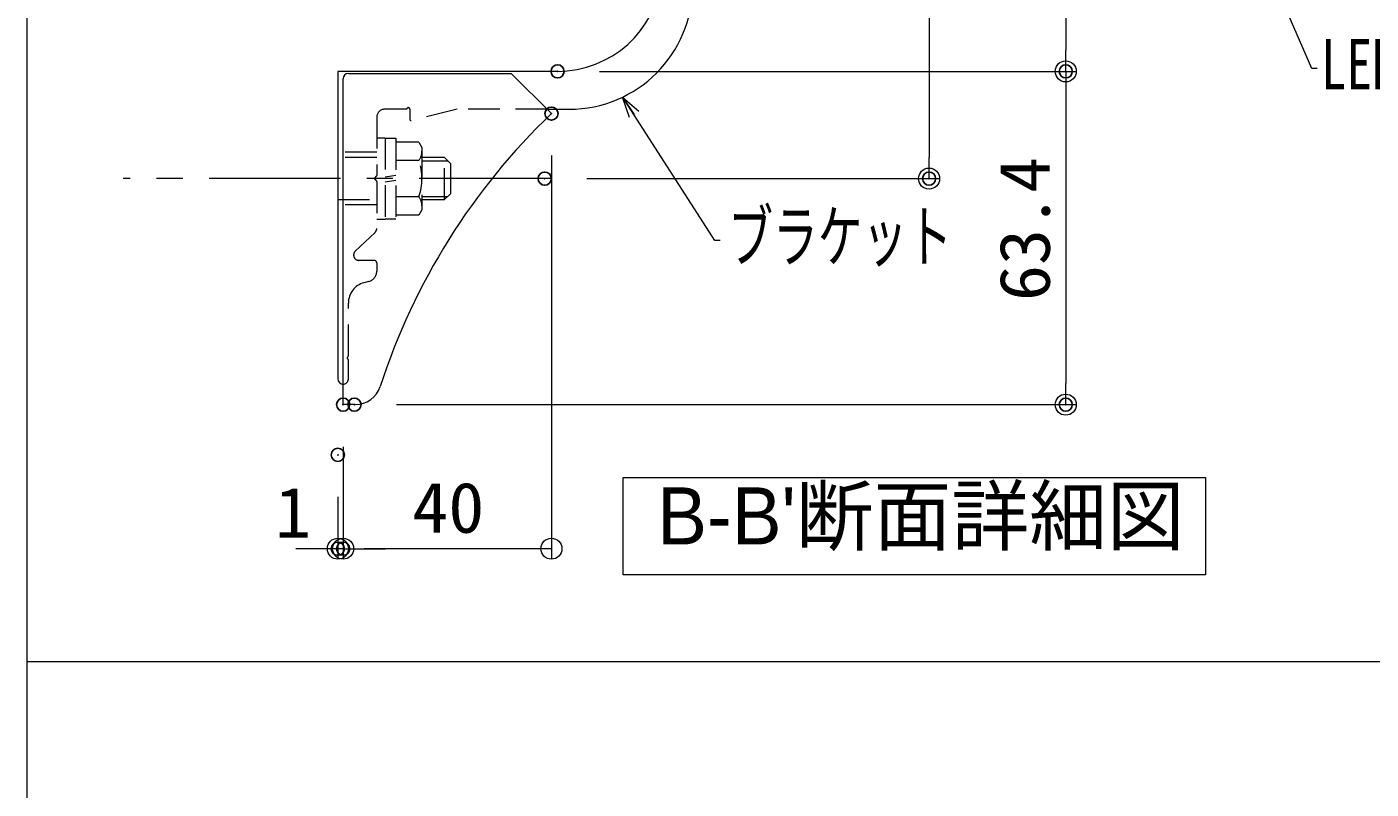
# Model space of a CAD drawing. Units: millimetres, scale not verified. Extents: x -1002 to 998, y -692 to 692.
# Drawn here: x -1002.3 to -746.5, y -255.1 to -110.1 of the extents above; entities that cross this region are included whole.
import ezdxf
from ezdxf.enums import TextEntityAlignment as Align

# ---------------------------------------------------------------- set-up
doc = ezdxf.new("R2010")
doc.units = ezdxf.units.MM
doc.header["$LTSCALE"] = 5
doc.header["$PDMODE"] = 32
doc.header["$PDSIZE"] = 2.5
doc.linetypes.add('CHAIN1', pattern=[8, 5, -1, 1, -1])
doc.linetypes.add('DASHED1', pattern=[1.8, 1.2, -0.6])
for name, color, linetype, lineweight in [('0-0_zumenwaku', 6, 'Continuous', 9), ('0-2_center', 5, 'Continuous', 9), ('0-4_sunpou', 1, 'Continuous', 9), ('0-5_0', 7, 'Continuous', 9), ('1-A_3', 2, 'Continuous', 9), ('1-C_ﾌﾞﾗｹｯﾄ', 4, 'Continuous', 9), ('1-D_BLU', 5, 'DASHED1', 9), ('1-E_平座金', 5, 'Continuous', 9), ('1-F_バネ座金', 5, 'Continuous', 9), ('2-1_08文字', 2, 'Continuous', 9)]:
    doc.layers.add(name, color=color, linetype=linetype, lineweight=lineweight)
doc.layers.add('0-1_moji', color=2, linetype='Continuous')
doc.layers.add('0-6_DEFPOINTS', color=7, linetype='Continuous')
doc.styles.add('ＭＳ ゴシック', font='')
doc.styles.add('ＭＳ Ｐゴシック', font='')
doc.styles.get('ＭＳ ゴシック').set_extended_font_data('MS Gothic')
doc.styles.get('ＭＳ Ｐゴシック').set_extended_font_data('MS PGothic')

# ---------------------------------------------------------------- blocks, each defined once
blk = doc.blocks.new('_ORIGIN')
at = {"layer": '0-5_0', "color": 1}
blk.add_line((0, 0), (-5, 0), dxfattribs=at)
blk.add_circle((0, 0), 2.5, dxfattribs=at)
blk = doc.blocks.new('_Open30')
at = {"layer": '0-4_sunpou', "color": 7}
blk.add_line((0, 0), (-5, 0), dxfattribs=at)
blk.add_lwpolyline([(-5, 1.34), (0, 0), (-5, -1.34)], dxfattribs=at)

msp = doc.modelspace()

# ---------------------------------------------------------------- linework, layer by layer
at = {"layer": '0-0_zumenwaku'}
msp.add_line((-1002.258, -230.827), (642.742, -230.827), dxfattribs=at)
msp.add_lwpolyline([(-1002.258, -692.5), (997.742, -692.5), (997.742, 692.5), (-1002.258, 692.5)], close=True, dxfattribs=at)
at = {"layer": '0-2_center', "linetype": 'CHAIN1'}
msp.add_line((-902.605, -138.946), (-983.938, -138.946), dxfattribs=at)
at = {"layer": '0-4_sunpou'}
for p, q in [((-830.608, -60.046), (-830.608, -134.946)), ((-804.603, -60.046), (-804.603, -114.546)), ((-893.285, -118.546), (-802.603, -118.546)), ((-893.285, -118.546), (-802.603, -118.546)), ((-804.603, -122.546), (-804.603, -177.946)), ((-902.458, -134.58), (-902.458, -211.349)), ((-895.737, -138.946), (-828.608, -138.946)), ((-931.938, -181.946), (-802.603, -181.946)), ((-942.092, -189.946), (-942.092, -211.349)), ((-942.092, -189.946), (-942.092, -211.349)), ((-943.092, -199.499), (-943.092, -211.349)), ((-947.092, -209.349), (-951.092, -209.349)), ((-942.092, -209.349), (-943.092, -209.349)), ((-906.458, -209.349), (-938.092, -209.349)), ((-938.092, -209.349), (-934.092, -209.349))]:
    msp.add_line(p, q, dxfattribs=at)
at = {"layer": '0-5_0'}
for p, q in [((-942.092, -181.946), (-942.092, -119.946)), ((-941.092, -118.946), (-910.092, -118.946)), ((-910.092, -118.946), (-902.458, -126.58)), ((-939.785, -181.946), (-942.092, -181.946))]:
    msp.add_line(p, q, dxfattribs=at)
for centre, radius, start, end in [((-941.092, -119.946), 1, 90, 180), ((-816.092, -216.946), 125, 133.70343, 162.07979), ((-939.785, -176.946), 5, 270, 342.07979)]:
    msp.add_arc(centre, radius, start, end, dxfattribs=at)
at = {"layer": '0-6_DEFPOINTS'}
for p in [(-901.285, -118.546), (-804.603, -118.546), (-902.458, -126.58), (-903.737, -138.946), (-830.608, -138.946), (-942.092, -181.946), (-939.938, -181.946), (-804.603, -181.946), (-943.092, -191.499), (-943.092, -209.349), (-942.092, -209.349)]:
    msp.add_point(p, dxfattribs=at)
at = {"layer": '1-A_3'}
msp.add_lwpolyline([(-888.831, -195.777), (-778.01, -195.777), (-778.01, -214.306), (-888.831, -214.306)], close=True, dxfattribs=at)
at = {"layer": '1-C_ﾌﾞﾗｹｯﾄ'}
msp.add_line((-903.292, -125.746), (-899.092, -125.746), dxfattribs=at)
msp.add_lwpolyline([(-901.333, -118.546), (-943.092, -118.546), (-943.092, -177.046)], dxfattribs=at)
for centre, radius, start, end in [((-901.333, -98.546), 20, 270, 354), ((-899.092, -102.246), 23.5, 270, 0), ((-942.092, -177.046), 1, 180, 270)]:
    msp.add_arc(centre, radius, start, end, dxfattribs=at)
at = {"layer": '1-D_BLU'}
for p, q in [((-935.692, -127.246), (-935.692, -138.384)), ((-929.992, -125.746), (-934.192, -125.746)), ((-929.392, -125.746), (-929.392, -127.691)), ((-920.392, -125.746), (-929.145, -127.885)), ((-903.292, -125.746), (-920.392, -125.746)), ((-935.692, -131.196), (-934.092, -131.196)), ((-934.092, -131.196), (-934.092, -146.696)), ((-934.092, -131.246), (-932.092, -131.246)), ((-932.092, -131.246), (-932.092, -146.646)), ((-927.673, -132.017), (-932.092, -132.017)), ((-927.673, -132.017), (-927.092, -133.023)), ((-935.692, -133.946), (-943.092, -133.946)), ((-935.692, -134.946), (-943.092, -134.946)), ((-927.673, -135.482), (-932.092, -135.482)), ((-927.092, -133.023), (-927.092, -144.868)), ((-922.792, -134.946), (-927.092, -134.946)), ((-922.792, -142.946), (-922.792, -134.946)), ((-921.592, -136.146), (-922.792, -134.946)), ((-927.092, -135.571), (-922.167, -135.571)), ((-921.592, -141.746), (-921.592, -136.146)), ((-936.086, -138.84), (-935.736, -138.49)), ((-936.086, -139.052), (-935.736, -139.402)), ((-935.692, -139.508), (-935.692, -148.446)), ((-943.092, -142.946), (-935.692, -142.946)), ((-927.673, -142.41), (-932.092, -142.41)), ((-927.092, -142.321), (-922.167, -142.321)), ((-927.092, -142.946), (-922.792, -142.946)), ((-922.792, -142.946), (-921.592, -141.746)), ((-935.692, -143.946), (-943.092, -143.946)), ((-939.782, -152.772), (-936.002, -149.17)), ((-936.192, -154.496), (-939.092, -154.496)), ((-935.692, -154.996), (-935.692, -156.561)), ((-937.174, -158.493), (-938.127, -158.748)), ((-941.092, -172.684), (-941.092, -162.612)), ((-941.286, -172.94), (-941.136, -172.79)), ((-941.286, -173.152), (-941.136, -173.302)), ((-941.092, -177.046), (-941.092, -173.408))]:
    msp.add_line(p, q, dxfattribs=at)
msp.add_lwpolyline([(-927.092, -144.868), (-927.673, -145.874), (-932.092, -145.874)], dxfattribs=at)
for centre, radius, start, end in [((-934.192, -127.246), 1.5, 90, 180), ((-929.692, -125.746), 0.3, 0, 180), ((-929.192, -127.691), 0.2, 180, 283.73627), ((-929.966, -133.75), 2.874, 322.93929, 0), ((-937.717, -138.946), 10.625, 340.97217, 19.02783), ((-935.98, -138.946), 0.15, 135, 225), ((-935.842, -138.384), 0.15, 315, 0), ((-935.842, -139.508), 0.15, 0, 45), ((-929.966, -144.142), 2.874, 0, 37.06071), ((-936.692, -148.446), 1, 313.62174, 0), ((-939.092, -153.496), 1, 133.62174, 270), ((-936.192, -154.996), 0.5, 0, 90), ((-937.692, -156.561), 2, 285, 0), ((-937.092, -162.612), 4, 105, 180), ((-941.18, -173.046), 0.15, 135, 225), ((-941.242, -172.684), 0.15, 315, 0), ((-941.242, -173.408), 0.15, 0, 45), ((-942.092, -177.046), 1, 270, 0)]:
    msp.add_arc(centre, radius, start, end, dxfattribs=at)
at = {"layer": '1-E_平座金'}
msp.add_line((-934.092, -146.696), (-935.692, -146.696), dxfattribs=at)
at = {"layer": '1-F_バネ座金'}
for p, q in [((-934.092, -138.614), (-932.092, -138.262)), ((-932.092, -139.277), (-934.092, -139.63)), ((-932.092, -146.646), (-934.092, -146.646))]:
    msp.add_line(p, q, dxfattribs=at)
at = {"layer": '2-1_08文字', "color": 1}
for points in [[(-756.755, -117.997), (-757.755, -117.997), (-771.078, -87.39)], [(-870.361, -150.745), (-871.361, -150.745), (-888.376, -124.266)]]:
    msp.add_lwpolyline(points, dxfattribs=at)

# ---------------------------------------------------------------- block references
at = {"layer": '0-4_sunpou', "xscale": 0.8, "yscale": 0.8}
for p, rotation in [((-804.603, -118.546), 270), ((-804.603, -118.546), 90), ((-830.608, -138.946), 270), ((-804.603, -181.946), 270), ((-942.092, -209.349), 180), ((-942.092, -209.349), 180)]:
    msp.add_blockref('_ORIGIN', p, dxfattribs=dict(at, rotation=rotation))
for p in [(-943.092, -209.349), (-902.458, -209.349)]:
    msp.add_blockref('_ORIGIN', p, dxfattribs=at)
at = {"layer": '2-1_08文字', "xscale": 0.8, "yscale": 0.8, "rotation": 124.22861}
msp.add_blockref('_Open30', (-888.938, -123.439), dxfattribs=at)

# ---------------------------------------------------------------- texts
at = {"layer": '0-1_moji', "style": 'ＭＳ Ｐゴシック'}
msp.add_text("B-B'断面詳細図", height=10.85, dxfattribs=at).set_placement((-882.338, -211.784), align=Align.BOTTOM_LEFT)
at = {"layer": '0-4_sunpou', "color": 2, "style": 'ＭＳ ゴシック', "width": 1.05}
msp.add_text('63.4', height=9.604, rotation=90, dxfattribs=at).set_placement((-804.753, -162.246), align=Align.BOTTOM_LEFT)
for s, p in [('40', (-928.942, -209.2)), ('1', (-955.043, -210.127))]:
    msp.add_text(s, height=9.604, dxfattribs=at).set_placement(p, align=Align.BOTTOM_LEFT)
at = {"layer": '2-1_08文字', "style": 'ＭＳ ゴシック'}
for s, width, p in [('LEDユニット', 0.75, (-756.088, -124.847)), ('ブラケット', 0.65, (-868.805, -157.595))]:
    msp.add_text(s, height=9.604, dxfattribs=dict(at, width=width)).set_placement(p, align=Align.BOTTOM_LEFT)

doc.saveas('drawing.dxf')
